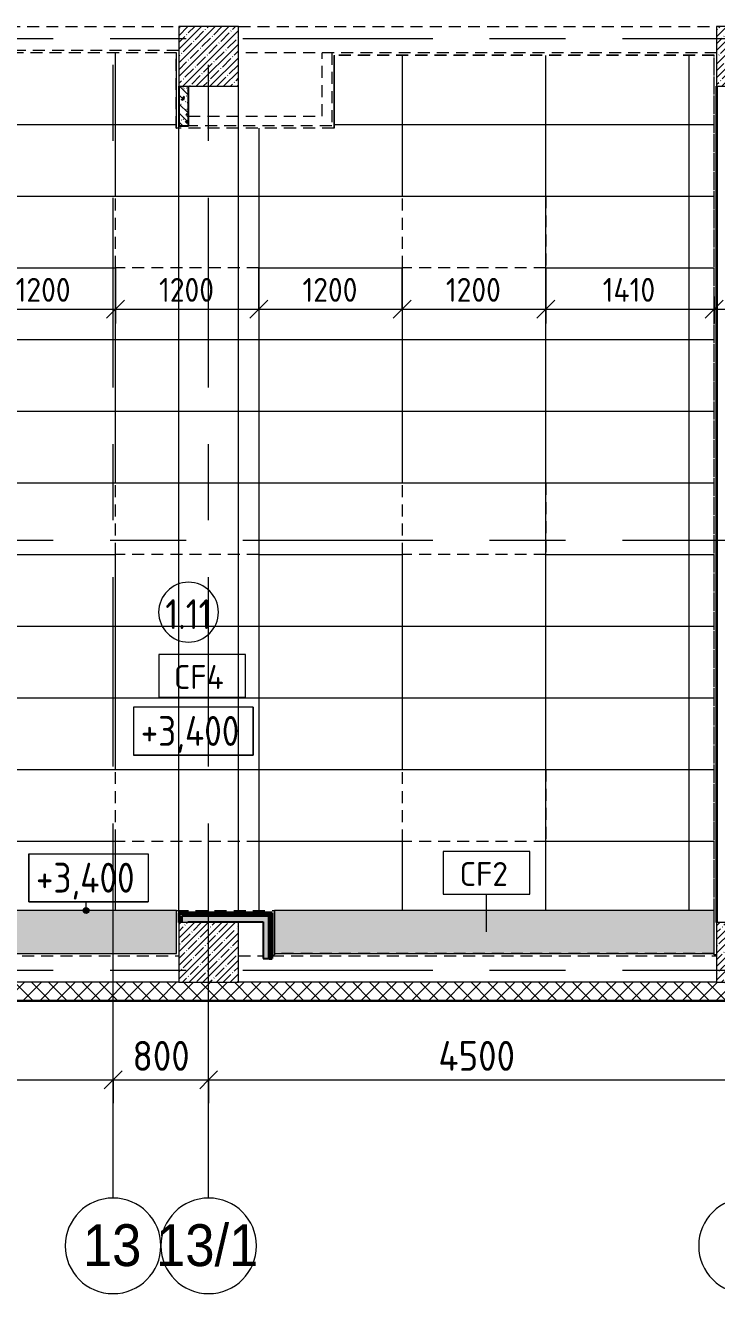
# Model space of a CAD drawing. Header units: millimetres. Extents: x 35861 to 236814, y -8553 to 29000.
# Drawn here: x 41627 to 47410, y -2706 to 7910 of the extents above; entities that cross this region are included whole.
import ezdxf

# ---------------------------------------------------------------- set-up
doc = ezdxf.new("R2010")
doc.units = ezdxf.units.MM
doc.linetypes.add('200_ШТРИХ__ш1_п0_6_', pattern=[160, 100, -60])
doc.linetypes.add('Осевая', pattern=[3175, 635, -476.25, 1587.5, -476.25])
for name, color, linetype, lineweight in [('A-ANNO-DIMS', 7, 'Continuous', 9), ('A-ANNO-DIMS-100', 7, 'Continuous', 9), ('A-AREA-IDEN', 7, 'Continuous', 9), ('A-CLNG', 7, 'Continuous', 9), ('A-CLNG-1', 7, 'Continuous', 13), ('A-CLNG-IDEN', 7, 'Continuous', 9), ('A-DETL-MBND', 7, '200_ШТРИХ__ш1_п0_6_', 9), ('A-FLOR', 7, 'Continuous', 9), ('A-WALL', 7, 'Continuous', 9), ('G-ANNO-DIMS', 7, 'Continuous', 9), ('I-WALL', 7, 'Continuous', 9), ('S-COLS', 7, 'Continuous', 9), ('Оси', 7, 'Continuous', 9), ('Оси-1', 7, 'Continuous', 20), ('Оси-2', 7, 'Осевая', 9)]:
    doc.layers.add(name, color=color, linetype=linetype, lineweight=lineweight)
for name, color, linetype, lineweight, true_color in [('A-WALL-1', 7, 'Continuous', 35, 0x3c3c3c), ('A-WALL-2', 7, 'Continuous', 25, 0x3c3c3c), ('A-WALL-3', 7, 'Continuous', 13, 0x3c3c3c), ('A-WALL-FNSH-1', 7, 'Continuous', 9, 0x3c3c3c), ('A-WALL-FNSH-2', 7, 'Continuous', 13, 0x3c3c3c)]:
    doc.layers.add(name, color=color, linetype=linetype, lineweight=lineweight, true_color=true_color)
doc.styles.add('Arial', font='arial.ttf', dxfattribs={"width": 0.9, "height": 350})
doc.styles.add('GOST Common', font='GOST_Common.ttf', dxfattribs={"width": 0.9, "height": 250})
doc.styles.add('GOST Common_1', font='GOST_Common.ttf', dxfattribs={"height": 200})
doc.styles.add('ISOCPEUR', font='isocpeur.ttf', dxfattribs={"width": 0.9, "height": 250})
doc.styles.add('ISOCPEUR_1', font='isocpeur.ttf', dxfattribs={"width": 0.9, "height": 200})
doc.dimstyles.new('ISO-2_0_0_9К_Средний_округл2', dxfattribs={"dimscale": 304.8, "dimtxt": 199.196235, "dimasz": 0.492126, "dimexe": 0.393701, "dimexo": 0, "dimgap": 0, "dimtad": 1, "dimdec": 0, "dimrnd": 10, "dimzin": 0, "dimdsep": 46, "dimtxsty": 'ISOCPEUR_1', "dimblk1": 'OBLIQUE', "dimblk2": 'OBLIQUE', "dimsah": 1, "dimcen": 0.09, "dimdle": 0.393701, "dimazin": 0, "dimtfac": 1, "dimtdec": 4, "dimtix": 1, "dimtmove": 0, "dimatfit": 3, "dimfxl": 1, "dimtvp": 1, "dimtolj": 1, "dimtzin": 0, "dimarcsym": 2})
doc.dimstyles.new('ISO-2_5_0_9К_БОЛЬШОЙ', dxfattribs={"dimscale": 304.8, "dimtxt": 248.995294, "dimasz": 0.492126, "dimexe": 0.393701, "dimexo": 0.984252, "dimgap": 0, "dimtad": 1, "dimdec": 0, "dimrnd": 10, "dimzin": 0, "dimdsep": 46, "dimtxsty": 'ISOCPEUR', "dimblk1": 'OBLIQUE', "dimblk2": 'OBLIQUE', "dimsah": 1, "dimcen": 0.09, "dimdle": 0.393701, "dimazin": 0, "dimtfac": 1, "dimtdec": 4, "dimtix": 1, "dimtmove": 0, "dimatfit": 3, "dimfxl": 1, "dimtvp": 1, "dimtolj": 1, "dimtzin": 0, "dimarcsym": 2})
pattern_1 = [(180, (39981, 8879.5), (-7e-14, -600), []), (270, (39981, 8879.5), (1200, 7e-14), [])]
pattern_2 = [(45, (0, 0), (-106.066, 106.066), []), (135, (0, 0), (-106.066, -106.066), [])]

# ---------------------------------------------------------------- blocks, each defined once
blk = doc.blocks.new('BSC_Колонна _Прямоугольная - 500х500-V1-План потолков с обозначением видов отделки и геометрии 1 этажа в осях 12 - 23')
at = {"layer": 'S-COLS'}
h = blk.add_hatch(dxfattribs=at)
h.set_pattern_fill('FP_3', color=256, style=0, pattern_type=2)
h.set_pattern_definition([(45, (-43160, -7650), (-57.02463, 57.02463), []), (45, (-43102.975, -7650), (-57.02463, 57.02463), [100.806, -20.161, 3.353, -16.808])])
h.paths.add_polyline_path([(-250, -250), (250, -250), (250, 250), (-250, 250)])
for p, q in [((250, 250), (-250, 250)), ((-250, 250), (-250, -250)), ((250, -250), (250, 250)), ((-250, -250), (250, -250))]:
    blk.add_line(p, q, dxfattribs=at)
blk = doc.blocks.new('BSC_Колонна _Прямоугольная - 500х500-V2-План потолков с обозначением видов отделки и геометрии 1 этажа в осях 12 - 23')
at = {"layer": 'S-COLS'}
h = blk.add_hatch(dxfattribs=at)
h.set_pattern_fill('FP_4', color=256, style=0, pattern_type=2)
h.set_pattern_definition([(45, (-47660, -7650), (-57.02463, 57.02463), []), (45, (-47602.975, -7650), (-57.02463, 57.02463), [100.806, -20.161, 3.353, -16.808])])
h.paths.add_polyline_path([(-250, -250), (250, -250), (250, 250), (-250, 250)])
for p, q in [((250, 250), (-250, 250)), ((-250, 250), (-250, -250)), ((250, -250), (250, 250)), ((-250, -250), (250, -250))]:
    blk.add_line(p, q, dxfattribs=at)
blk = doc.blocks.new('BSC_Колонна _Прямоугольная - 500х500-V6-План потолков с обозначением видов отделки и геометрии 1 этажа в осях 12 - 23')
at = {"layer": 'S-COLS'}
h = blk.add_hatch(dxfattribs=at)
h.set_pattern_fill('FP_8', color=256, style=0, pattern_type=2)
h.set_pattern_definition([(45, (-43160, -150), (-57.02463, 57.02463), []), (45, (-43102.975, -150), (-57.02463, 57.02463), [100.806, -20.161, 3.353, -16.808])])
h.paths.add_polyline_path([(-250, -250), (250, -250), (250, 250), (-250, 250)])
for p, q in [((250, 250), (-250, 250)), ((-250, 250), (-250, -250)), ((250, -250), (250, 250)), ((-250, -250), (250, -250))]:
    blk.add_line(p, q, dxfattribs=at)
blk = doc.blocks.new('BSC_Колонна _Прямоугольная - 500х500-V7-План потолков с обозначением видов отделки и геометрии 1 этажа в осях 12 - 23')
at = {"layer": 'S-COLS'}
h = blk.add_hatch(dxfattribs=at)
h.set_pattern_fill('FP_9', color=256, style=0, pattern_type=2)
h.set_pattern_definition([(45, (-47660, -150), (-57.02463, 57.02463), []), (45, (-47602.975, -150), (-57.02463, 57.02463), [100.806, -20.161, 3.353, -16.808])])
h.paths.add_polyline_path([(-250, -250), (250, -250), (250, 250), (-250, 250)])
for p, q in [((250, 250), (-250, 250)), ((-250, 250), (-250, -250)), ((250, -250), (250, 250)), ((-250, -250), (250, -250))]:
    blk.add_line(p, q, dxfattribs=at)
blk = doc.blocks.new('Ось сетки - D8-29747960-План потолков с обозначением видов отделки и геометрии 1 этажа в осях 12 - 23')
at = {"layer": 'Оси-1'}
for start, end in [(360, 180), (180, 360)]:
    blk.add_arc((0, 0), 4, start, end, dxfattribs=at)
blk = doc.blocks.new('DIMBLOCK2-План потолков с обозначением видов отделки и геометрии 1 этажа в осях 12 - 23')
at = {"layer": 'A-ANNO-DIMS-100'}
for p, q in [((38760, -1111), (38760, -797)), ((42360, -1111), (42360, -797)), ((38760, -917), (42360, -917)), ((38760, -917), (38760, -1111)), ((42360, -917), (42360, -1111))]:
    blk.add_line(p, q, dxfattribs=at)
at = {"layer": 'A-ANNO-DIMS-100', "lineweight": 20}
for p, q in [((38760, -917), (38835, -842)), ((42360, -917), (42435, -842)), ((38760, -917), (38685, -992)), ((42360, -917), (42285, -992))]:
    blk.add_line(p, q, dxfattribs=at)
at = {"layer": 'A-ANNO-DIMS-100', "color": 0, "insert": (40244, -591), "char_height": 250, "width": 758.48, "attachment_point": 1, "line_spacing_factor": 1.149209, "style": 'ISOCPEUR'}
blk.add_mtext('3600', dxfattribs=at)
blk = doc.blocks.new('_Oblique')
at = {"color": 0, "linetype": 'ByBlock', "lineweight": -2}
blk.add_line((-0.5, -0.5), (0.5, 0.5), dxfattribs=at)
blk = doc.blocks.new('DIMBLOCK3-План потолков с обозначением видов отделки и геометрии 1 этажа в осях 12 - 23')
at = {"layer": 'A-ANNO-DIMS-100'}
for p, q in [((42360, -1111), (42360, -797)), ((43160, -1111), (43160, -797)), ((42360, -917), (43160, -917)), ((42360, -917), (42360, -1111)), ((43160, -917), (43160, -1111))]:
    blk.add_line(p, q, dxfattribs=at)
at = {"layer": 'A-ANNO-DIMS-100', "lineweight": 20}
for p, q in [((42360, -917), (42435, -842)), ((43160, -917), (43235, -842)), ((42360, -917), (42285, -992)), ((43160, -917), (43085, -992))]:
    blk.add_line(p, q, dxfattribs=at)
at = {"layer": 'A-ANNO-DIMS-100', "color": 0, "insert": (42523, -591), "char_height": 250, "width": 568.86, "attachment_point": 1, "line_spacing_factor": 1.149209, "style": 'ISOCPEUR'}
blk.add_mtext('800', dxfattribs=at)
blk = doc.blocks.new('DIMBLOCK4-План потолков с обозначением видов отделки и геометрии 1 этажа в осях 12 - 23')
at = {"layer": 'A-ANNO-DIMS-100'}
for p, q in [((43160, -1111), (43160, -797)), ((47660, -1111), (47660, -797)), ((43160, -917), (47660, -917)), ((43160, -917), (43160, -1111)), ((47660, -917), (47660, -1111))]:
    blk.add_line(p, q, dxfattribs=at)
at = {"layer": 'A-ANNO-DIMS-100', "lineweight": 20}
for p, q in [((43160, -917), (43235, -842)), ((47660, -917), (47735, -842)), ((43160, -917), (43085, -992)), ((47660, -917), (47585, -992))]:
    blk.add_line(p, q, dxfattribs=at)
at = {"layer": 'A-ANNO-DIMS-100', "color": 0, "insert": (45082, -591), "char_height": 250, "width": 787.21, "attachment_point": 1, "line_spacing_factor": 1.149209, "style": 'ISOCPEUR'}
blk.add_mtext('4500', dxfattribs=at)
blk = doc.blocks.new('Марка_Помещения - Номер-25198446-План потолков с обозначением видов отделки и геометрии 1 этажа в осях 12 - 23')
at = {"layer": 'A-AREA-IDEN'}
for start, end in [(360, 180), (180, 360)]:
    blk.add_arc((0, 0), 2.5, start, end, dxfattribs=at)
blk = doc.blocks.new('М_потолков - Марка_ Имя типа-25382930-План потолков с обозначением видов отделки и геометрии 1 этажа в осях 12 - 23')
at = {"layer": 'A-CLNG-IDEN'}
for p, q in [((3.625, 1.984375), (-3.625, 1.984375)), ((-3.625, 1.984375), (-3.625, -1.59375)), ((3.625, -1.59375), (3.625, 1.984375)), ((-3.625, -1.59375), (3.625, -1.59375))]:
    blk.add_line(p, q, dxfattribs=at)
blk = doc.blocks.new('Высотные отметки - 10х4_h_-17668695-План потолков с обозначением видов отделки и геометрии 1 этажа в осях 12 - 23')
at = {"layer": 'G-ANNO-DIMS'}
for p, q in [((-5, 4), (-5, 0)), ((5, 4), (-5, 4)), ((5, 4), (-5, 4)), ((-5, 4), (-5, 0)), ((5, 4), (5, 0)), ((5, 0), (5, 4)), ((5, 0), (-5, 0)), ((-5, 0), (5, 0))]:
    blk.add_line(p, q, dxfattribs=at)
blk = doc.blocks.new('DIMBLOCK58-План потолков с обозначением видов отделки и геометрии 1 этажа в осях 12 - 23')
at = {"layer": 'A-ANNO-DIMS-100'}
for p, q in [((41180, 5880), (41180, 5415)), ((41180, 5535), (41180, 5880)), ((42380, 5880), (42380, 5415)), ((42380, 5535), (42380, 5880)), ((41180, 5535), (42380, 5535))]:
    blk.add_line(p, q, dxfattribs=at)
at = {"layer": 'A-ANNO-DIMS-100', "lineweight": 20}
for p, q in [((41180, 5535), (41105, 5460)), ((41180, 5535), (41255, 5610)), ((42380, 5535), (42305, 5460)), ((42380, 5535), (42455, 5610))]:
    blk.add_line(p, q, dxfattribs=at)
at = {"layer": 'A-ANNO-DIMS-100', "color": 0, "insert": (41545, 5796), "char_height": 200, "width": 565.41, "attachment_point": 1, "line_spacing_factor": 1.149209, "style": 'ISOCPEUR_1'}
blk.add_mtext('1200', dxfattribs=at)
blk = doc.blocks.new('DIMBLOCK59-План потолков с обозначением видов отделки и геометрии 1 этажа в осях 12 - 23')
at = {"layer": 'A-ANNO-DIMS-100'}
for p, q in [((42380, 5880), (42380, 5415)), ((42380, 5535), (42380, 5880)), ((43580, 5880), (43580, 5415)), ((43580, 5535), (43580, 5880)), ((42380, 5535), (43580, 5535))]:
    blk.add_line(p, q, dxfattribs=at)
at = {"layer": 'A-ANNO-DIMS-100', "lineweight": 20}
for p, q in [((42380, 5535), (42305, 5460)), ((42380, 5535), (42455, 5610)), ((43580, 5535), (43505, 5460)), ((43580, 5535), (43655, 5610))]:
    blk.add_line(p, q, dxfattribs=at)
at = {"layer": 'A-ANNO-DIMS-100', "color": 0, "insert": (42745, 5796), "char_height": 200, "width": 565.41, "attachment_point": 1, "line_spacing_factor": 1.149209, "style": 'ISOCPEUR_1'}
blk.add_mtext('1200', dxfattribs=at)
blk = doc.blocks.new('DIMBLOCK60-План потолков с обозначением видов отделки и геометрии 1 этажа в осях 12 - 23')
at = {"layer": 'A-ANNO-DIMS-100'}
for p, q in [((43580, 5880), (43580, 5415)), ((43580, 5535), (43580, 5880)), ((44780, 5880), (44780, 5415)), ((44780, 5535), (44780, 5880)), ((43580, 5535), (44780, 5535))]:
    blk.add_line(p, q, dxfattribs=at)
at = {"layer": 'A-ANNO-DIMS-100', "lineweight": 20}
for p, q in [((43580, 5535), (43505, 5460)), ((43580, 5535), (43655, 5610)), ((44780, 5535), (44705, 5460)), ((44780, 5535), (44855, 5610))]:
    blk.add_line(p, q, dxfattribs=at)
at = {"layer": 'A-ANNO-DIMS-100', "color": 0, "insert": (43945, 5796), "char_height": 200, "width": 565.41, "attachment_point": 1, "line_spacing_factor": 1.149209, "style": 'ISOCPEUR_1'}
blk.add_mtext('1200', dxfattribs=at)
blk = doc.blocks.new('DIMBLOCK61-План потолков с обозначением видов отделки и геометрии 1 этажа в осях 12 - 23')
at = {"layer": 'A-ANNO-DIMS-100'}
for p, q in [((44780, 5880), (44780, 5415)), ((44780, 5535), (44780, 5880)), ((45980, 5880), (45980, 5415)), ((45980, 5535), (45980, 5880)), ((44780, 5535), (45980, 5535))]:
    blk.add_line(p, q, dxfattribs=at)
at = {"layer": 'A-ANNO-DIMS-100', "lineweight": 20}
for p, q in [((44780, 5535), (44705, 5460)), ((44780, 5535), (44855, 5610)), ((45980, 5535), (45905, 5460)), ((45980, 5535), (46055, 5610))]:
    blk.add_line(p, q, dxfattribs=at)
at = {"layer": 'A-ANNO-DIMS-100', "color": 0, "insert": (45145, 5796), "char_height": 200, "width": 565.41, "attachment_point": 1, "line_spacing_factor": 1.149209, "style": 'ISOCPEUR_1'}
blk.add_mtext('1200', dxfattribs=at)
blk = doc.blocks.new('DIMBLOCK62-План потолков с обозначением видов отделки и геометрии 1 этажа в осях 12 - 23')
at = {"layer": 'A-ANNO-DIMS-100'}
for p, q in [((45980, 5880), (45980, 5415)), ((45980, 5535), (45980, 5880)), ((47390, 5641), (47390, 5415)), ((47390, 5535), (47390, 5641)), ((45980, 5535), (47510, 5535))]:
    blk.add_line(p, q, dxfattribs=at)
at = {"layer": 'A-ANNO-DIMS-100', "lineweight": 20}
for p, q in [((45980, 5535), (45905, 5460)), ((45980, 5535), (46055, 5610)), ((47390, 5535), (47315, 5460)), ((47390, 5535), (47465, 5610))]:
    blk.add_line(p, q, dxfattribs=at)
at = {"layer": 'A-ANNO-DIMS-100', "color": 0, "insert": (46457, 5796), "char_height": 200, "width": 547.02, "attachment_point": 1, "line_spacing_factor": 1.149209, "style": 'ISOCPEUR_1'}
blk.add_mtext('1410', dxfattribs=at)

msp = doc.modelspace()

# ---------------------------------------------------------------- hatches: boundary and pattern name
at = {"layer": 'A-CLNG'}
h = msp.add_hatch(color=256, dxfattribs=at)
h.paths.add_polyline_path([(47389, 141), (47389, 502), (43711, 502), (43711, 141), (46954.8, 141)])
h.paths.add_polyline_path([(39738.3, 141), (42889, 141), (42889, 501), (39061, 501), (39061, 141)])
at = {"layer": 'A-DETL-MBND'}
h = msp.add_hatch(dxfattribs=at)
h.set_pattern_fill('FP_64', color=256, style=0, pattern_type=2)
h.set_pattern_definition(pattern_1)
h.paths.add_polyline_path([(41181.6, 501), (42910, 501), (42910, 1079.8), (42380.5, 1079.8), (42380.5, 1679.8), (42910, 1679.8), (42910, 3479.8), (42380.5, 3479.8), (42380.5, 4079.8), (42910, 4079.8), (42910, 5879.8), (42380.5, 5879.8), (42380.5, 6479.8), (42910, 6479.8), (42910, 7049), (42889, 7049), (42889, 7679), (39061, 7679), (39061, 7379), (38781, 7379), (38781, 6876.1), (38817.1, 6741.8), (38781, 6741.7), (38781, 6212.2), (38817.4, 6212.2), (38781, 6077), (38781, 1199.1), (38817.1, 1064.8), (38781, 1064.7), (38781, 800), (39045.8, 800), (39045.7, 836.4), (39180.1, 800), (39060, 767.7), (39061, 501), (39738.3, 501)])
h.paths.add_polyline_path([(43711, 501), (43711, 502), (47389, 502), (47389, 7659), (44211, 7659), (44211, 7049), (43410, 7049), (43410, 6479.8), (43580.5, 6479.8), (43580.5, 5879.8), (43410, 5879.8), (43410, 4079.8), (43580.5, 4079.8), (43580.5, 3479.8), (43410, 3479.8), (43410, 1679.8), (43580.5, 1679.8), (43580.5, 1079.8), (43410, 1079.8), (43410, 501), (43710, 501)])
h.paths.add_polyline_path([(45980.5, 1079.8), (44780.5, 1079.8), (44780.5, 1679.8), (45980.5, 1679.8)])
h.paths.add_polyline_path([(39980.5, 1079.8), (39980.5, 1679.8), (41180.5, 1679.8), (41180.5, 1079.8)])
h.paths.add_polyline_path([(45980.5, 3479.8), (44780.5, 3479.8), (44780.5, 4079.8), (45980.5, 4079.8), (45980.5, 3689.7)])
h.paths.add_polyline_path([(41180.5, 3479.8), (39980.5, 3479.8), (39980.5, 4079.8), (41180.5, 4079.8), (41180.5, 3689.7)])
h.paths.add_polyline_path([(45980.5, 5879.8), (44780.5, 5879.8), (44780.5, 6479.8), (45980.5, 6479.8)])
h.paths.add_polyline_path([(39981, 5879.8), (39980.5, 5879.8), (39980.5, 6479.8), (41180.5, 6479.8), (41180.5, 5879.8)])
h.paths.add_polyline_path([(39045.8, 6440.9), (39045.7, 6513.4), (39181, 6477.2), (39115.3, 6459.6)])
h = msp.add_hatch(dxfattribs=at)
h.set_pattern_fill('FP_64', color=256, style=0, pattern_type=2)
h.set_pattern_definition(pattern_1)
h.paths.add_polyline_path([(42917.2, 501), (43410, 501), (43410, 1079.8), (42910, 1079.8), (42910, 501)])
h.paths.add_polyline_path([(42910, 1679.8), (43410, 1679.8), (43410, 3479.8), (42910, 3479.8), (42910, 2685.5)])
h.paths.add_polyline_path([(42910, 4079.8), (43410, 4079.8), (43410, 5879.8), (42910, 5879.8), (42910, 5085.5)])
h.paths.add_polyline_path([(43410, 6479.8), (43410, 7049), (42910, 7049), (42910, 6479.8), (43344.3, 6479.8)])
at = {"layer": 'A-WALL'}
h = msp.add_hatch(dxfattribs=at)
h.set_pattern_fill('FP_17', color=256, style=0, pattern_type=2)
h.set_pattern_definition([(45, (0, 0), (-70.71068, 70.71068), []), (135, (0, 0), (-70.71068, -70.71068), [])])
h.paths.add_polyline_path([(75098.9, -250), (75700, -250), (75700, -100), (38742.7, -100), (38742.7, -250), (74377.2, -250)])
at = {"layer": 'G-ANNO-DIMS'}
h = msp.add_hatch(color=256, dxfattribs=at)
edge = h.paths.add_edge_path()
edge.add_arc((42134.5, 501), 25, 0, 360)
at = {"layer": 'I-WALL'}
h = msp.add_hatch(dxfattribs=at)
h.set_pattern_fill('FP_20', color=256, style=0, pattern_type=2)
h.set_pattern_definition([(135, (0, 0), (-75.43415, -75.43415), [106.68, -17.78, 3.556, -17.78]), (135, (0, 75.39), (-75.43415, -75.43415), []), (50, (0, 0), (127.52922, -11.15758), [13.335, -146.685]), (355, (0, 0), (-24.66966, 133.74002), [10.668, -117.348]), (100.451, (10.63, -0.93), (102.85973, 122.58178), [11.333, -124.663]), (46.184, (0, 35.56), (189.75516, -29.43036), [20.002, -220.027]), (96.636, (15.81, 33.1), (166.1822, 173.1996), [17, -186.995]), (351.184, (0, 35.56), (166.1839, 173.1976), [16.002, -176.022]), (21, (17.78, 26.67), (106.13027, -71.58603), [13.335, -146.685]), (326, (17.78, 26.67), (43.26188, 128.93175), [10.668, -117.348]), (71.451, (26.62, 20.7), (149.39198, 57.34505), [11.333, -124.663]), (37.5, (0, 0), (2.16223, 59.188357), [3.353, -112.573, 3.353, -115.773, -117.792]), (37.5, (0, 0), (2.16223, 59.188357), [-235.052, 3.353, -114.44]), (7.5, (0, 0), (46.77386, 70.12615), [3.353, -64.567, 3.353, -109.906, -44.894]), (7.5, (0, 0), (46.77386, 70.12615), [-181.178, 3.353, -41.542]), (327.5, (-39.65, 0), (94.91367, -4.010093), [3.353, -41.097, 3.353, -135.331, -184.023]), (327.5, (-39.65, 0), (94.91367, -4.010093), [-183.134, 3.353, -180.67]), (317.5, (-57.43, 0), (103.69057, 17.79882), [3.353, -54.432, 3.353, -88.748, -130.683]), (317.5, (-57.43, 0), (103.69057, 17.79882), [-149.885, 3.353, -127.33])])
h.paths.add_polyline_path([(42990, 7070), (42990, 7400), (42910, 7400), (42910, 7070)])
h = msp.add_hatch(dxfattribs=at)
h.set_pattern_fill('FP_63', color=256, style=0, pattern_type=2)
h.set_pattern_definition(pattern_2)
h.paths.add_polyline_path([(43677.5, 468.5), (43690, 468.5), (43690, 481), (42910, 481), (42910, 468.5), (42922.5, 468.5)])
h = msp.add_hatch(dxfattribs=at)
h.set_pattern_fill('FP_63', color=256, style=0, pattern_type=2)
h.set_pattern_definition(pattern_2)
h.paths.add_polyline_path([(43665, 456), (43677.5, 456), (43677.5, 468.5), (42922.5, 468.5), (42922.5, 456), (42935, 456)])
for points in [[(42985, 406), (43665, 406), (43665, 456), (42935, 456), (42935, 406)], [(42985, 400), (42985, 406), (42935, 406), (42935, 400)], [(43665, 100), (43665, 406), (43615, 406), (43615, 100)]]:
    msp.add_hatch(color=256, dxfattribs=at).paths.add_polyline_path(points)
h = msp.add_hatch(dxfattribs=at)
h.set_pattern_fill('FP_63', color=256, style=0, pattern_type=2)
h.set_pattern_definition(pattern_2)
h.paths.add_polyline_path([(43677.5, 100), (43677.5, 456), (43665, 456), (43665, 100)])
h = msp.add_hatch(dxfattribs=at)
h.set_pattern_fill('FP_63', color=256, style=0, pattern_type=2)
h.set_pattern_definition(pattern_2)
h.paths.add_polyline_path([(43677.5, 100), (43690, 100), (43690, 468.5), (43677.5, 468.5), (43677.5, 406)])

# ---------------------------------------------------------------- linework, layer by layer
at = {"layer": 'A-CLNG-1'}
for p, q in [((42889, 501), (39061, 501)), ((43711, 502), (43711, 501)), ((47389, 502), (43711, 502)), ((47389, 141), (47389, 502)), ((39061, 141), (42889, 141)), ((43711, 141), (47389, 141))]:
    msp.add_line(p, q, dxfattribs=at)
at = {"layer": 'A-CLNG-IDEN'}
msp.add_line((45485.7, 321.5), (45485.7, 637.6), dxfattribs=at)
at = {"layer": 'A-DETL-MBND'}
for p, q in [((39081.9, 7900), (42910, 7900)), ((43410, 7900), (47410, 7900)), ((42910, 7700), (39040, 7700)), ((42890, 7680), (39060, 7680)), ((42889, 7679), (39061, 7679)), ((42889, 7679), (39061, 7679)), ((42889, 7049), (42889, 7680)), ((42890, 7050), (42890, 7680)), ((47410, 7680), (43410, 7680)), ((44110, 7150), (44110, 7680)), ((44190, 7680), (44190, 7070)), ((44210, 7660), (44210, 7049)), ((47390, 7660), (44210, 7660)), ((47389, 7659), (44210, 7659)), ((47389, 7659), (44211, 7659)), ((44211, 7659), (44211, 7049)), ((47389, 502), (47389, 7659)), ((47389, 502), (47389, 7659)), ((47390, 130), (47390, 7660)), ((42990, 7150), (44110, 7150)), ((42889, 7050), (42889, 7049)), ((44210, 7049), (42889, 7049)), ((44211, 7049), (42889, 7049)), ((44210, 7050), (42890, 7050)), ((44190, 7070), (42990, 7070)), ((42380.5, 5879.8), (42380.5, 6479.8)), ((42380.5, 6479.8), (43580.5, 6479.8)), ((43580.5, 6479.8), (43580.5, 5879.8)), ((44780.5, 5879.8), (44780.5, 6479.8)), ((44780.5, 6479.8), (45980.5, 6479.8)), ((45980.5, 6479.8), (45980.5, 5879.8)), ((43580.5, 5879.8), (42380.5, 5879.8)), ((45980.5, 5879.8), (44780.5, 5879.8)), ((42380.5, 3479.8), (42380.5, 4079.8)), ((42380.5, 4079.8), (43580.5, 4079.8)), ((43580.5, 4079.8), (43580.5, 3479.8)), ((44780.5, 3479.8), (44780.5, 4079.8)), ((44780.5, 4079.8), (45980.5, 4079.8)), ((45980.5, 4079.8), (45980.5, 3479.8)), ((43580.5, 3479.8), (42380.5, 3479.8)), ((45980.5, 3479.8), (44780.5, 3479.8)), ((42380.5, 1079.8), (42380.5, 1679.8)), ((42380.5, 1679.8), (43580.5, 1679.8)), ((43580.5, 1679.8), (43580.5, 1079.8)), ((44780.5, 1079.8), (44780.5, 1679.8)), ((44780.5, 1679.8), (45980.5, 1679.8)), ((45980.5, 1679.8), (45980.5, 1079.8)), ((43580.5, 1079.8), (42380.5, 1079.8)), ((45980.5, 1079.8), (44780.5, 1079.8)), ((42890, 140), (42890, 502)), ((42890, 502), (43711, 502)), ((42890, 501), (43710, 501)), ((43710, 501), (43710, 130)), ((39040, 120), (42910, 120)), ((39060, 140), (42890, 140)), ((43410, 120), (43615, 120)), ((43690, 130), (43710, 130)), ((43690, 120), (47410, 120)), ((43711, 140), (43711, 141)), ((47390, 140), (43711, 140)), ((47410, 130), (47390, 130))]:
    msp.add_line(p, q, dxfattribs=at)
at = {"layer": 'A-FLOR'}
for p, q in [((42990, 7400), (43410, 7400)), ((43410, 481), (43410, 7400)), ((42910, 481), (42910, 7070)), ((43410, 400), (42985, 400)), ((43410, 406), (43410, 400))]:
    msp.add_line(p, q, dxfattribs=at)
at = {"layer": 'A-WALL'}
for p, q in [((43677.5, 468.5), (42922.5, 468.5)), ((42922.5, 400), (42922.5, 468.5)), ((43677.5, 100), (43677.5, 468.5)), ((38742.7, -250), (75850, -250))]:
    msp.add_line(p, q, dxfattribs=at)
at = {"layer": 'A-WALL-1'}
for p, q in [((47410, 7400), (47410, 400)), ((43690, 481), (42910, 481)), ((42910, 481), (42910, 400)), ((43665, 456), (42935, 456)), ((42935, 400), (42935, 456)), ((43665, 100), (43665, 456)), ((43690, 100), (43690, 481)), ((43665, 100), (43690, 100))]:
    msp.add_line(p, q, dxfattribs=at)
at = {"layer": 'A-WALL-2'}
for p, q in [((42910, 7400), (42910, 7070)), ((42990, 7070), (42990, 7400)), ((42910, 7070), (42990, 7070)), ((42985, 406), (43615, 406)), ((42985, 400), (42985, 406)), ((43615, 406), (43615, 100)), ((43615, 100), (43665, 100))]:
    msp.add_line(p, q, dxfattribs=at)
at = {"layer": 'A-WALL-3'}
for p, q in [((42910, -100), (39040, -100)), ((47410, -100), (43410, -100))]:
    msp.add_line(p, q, dxfattribs=at)
at = {"layer": 'A-WALL-FNSH-1'}
msp.add_line((38742.7, -258), (75858, -258), dxfattribs=at)
at = {"layer": 'A-WALL-FNSH-2'}
for p, q in [((42890, 7680), (42889, 7680)), ((42889, 7680), (42889, 7050)), ((42890, 7050), (42890, 7680)), ((44210, 7659), (44210, 7049)), ((44211, 7659), (44210, 7659)), ((44211, 7049), (44211, 7659)), ((42889, 7050), (42890, 7050)), ((44210, 7049), (44211, 7049)), ((42890, 502), (42889, 502)), ((42889, 502), (42889, 141)), ((42890, 141), (42890, 502)), ((43710, 501), (43710, 140)), ((43711, 501), (43710, 501)), ((43711, 140), (43711, 501)), ((42889, 141), (42890, 141)), ((43710, 140), (43711, 140)), ((38742.7, -253), (75853, -253))]:
    msp.add_line(p, q, dxfattribs=at)
at = {"layer": 'G-ANNO-DIMS'}
for p, q in [((42134.5, 573.8), (42154.7, 573.8)), ((42134.5, 501), (42134.5, 573.8))]:
    msp.add_line(p, q, dxfattribs=at)
msp.add_circle((42134.5, 501), 25, dxfattribs=at)
at = {"layer": 'Оси'}
for p, q in [((42360, -1906.3), (42360, 593.7)), ((43160, -1906.3), (43160, 593.7))]:
    msp.add_line(p, q, dxfattribs=at)
at = {"layer": 'Оси-2'}
for p, q in [((42360, 593.7), (42360, 24898.1)), ((43160, 593.7), (43160, 24898.1)), ((39160.8, 7800), (82200, 7800)), ((39160.8, 3600), (82200, 3600)), ((39160.8, 0), (82200, 0))]:
    msp.add_line(p, q, dxfattribs=at)

# ---------------------------------------------------------------- block references
at = {"layer": 'A-AREA-IDEN', "xscale": 99.99999999999993, "yscale": 99.99999999999993, "zscale": 99.99999999999993}
msp.add_blockref('Марка_Помещения - Номер-25198446-План потолков с обозначением видов отделки и геометрии 1 этажа в осях 12 - 23', (42991.7, 2998.2), dxfattribs=at)
at = {"layer": 'A-CLNG-IDEN', "xscale": 99.99999999999993, "yscale": 99.99999999999993, "zscale": 99.99999999999993}
for p in [(43104.7, 2445.7), (45485.7, 796.9)]:
    msp.add_blockref('М_потолков - Марка_ Имя типа-25382930-План потолков с обозначением видов отделки и геометрии 1 этажа в осях 12 - 23', p, dxfattribs=at)
at = {"layer": 'G-ANNO-DIMS', "xscale": 99.99999999999993, "yscale": 99.99999999999993, "zscale": 99.99999999999993}
msp.add_blockref('Высотные отметки - 10х4_h_-17668695-План потолков с обозначением видов отделки и геометрии 1 этажа в осях 12 - 23', (43031.2, 1802), dxfattribs=at)
at = {"layer": 'G-ANNO-DIMS', "extrusion": (0, 0, -1), "xscale": 99.99999999999993, "yscale": 99.99999999999993, "zscale": 99.99999999999993}
msp.add_blockref('Высотные отметки - 10х4_h_-17668695-План потолков с обозначением видов отделки и геометрии 1 этажа в осях 12 - 23', (-42154.7, 573.8), dxfattribs=at)
at = {"layer": 'S-COLS'}
for name, p in [('BSC_Колонна _Прямоугольная - 500х500-V1-План потолков с обозначением видов отделки и геометрии 1 этажа в осях 12 - 23', (43160, 7650)), ('BSC_Колонна _Прямоугольная - 500х500-V2-План потолков с обозначением видов отделки и геометрии 1 этажа в осях 12 - 23', (47660, 7650)), ('BSC_Колонна _Прямоугольная - 500х500-V6-План потолков с обозначением видов отделки и геометрии 1 этажа в осях 12 - 23', (43160, 150)), ('BSC_Колонна _Прямоугольная - 500х500-V7-План потолков с обозначением видов отделки и геометрии 1 этажа в осях 12 - 23', (47660, 150))]:
    msp.add_blockref(name, p, dxfattribs=at)
at = {"layer": 'Оси-1', "xscale": 99.99999999999993, "yscale": 99.99999999999993, "zscale": 99.99999999999993}
for p in [(42360, -2306.3), (43160, -2306.3), (47660, -2306.3)]:
    msp.add_blockref('Ось сетки - D8-29747960-План потолков с обозначением видов отделки и геометрии 1 этажа в осях 12 - 23', p, dxfattribs=at)

# ---------------------------------------------------------------- texts
at = {"layer": 'A-AREA-IDEN', "insert": (42797.5, 3106.7), "char_height": 250, "width": 490.633, "attachment_point": 1, "style": 'GOST Common'}
msp.add_mtext('1.11', dxfattribs=at)
at = {"layer": 'A-CLNG-IDEN', "char_height": 200, "attachment_point": 1, "style": 'GOST Common_1'}
for s, insert, width in [('CF4', (42868.9, 2555.4), 553.164), ('CF2', (45259.9, 906.7), 529.114)]:
    msp.add_mtext(s, dxfattribs=dict(at, insert=insert, width=width))
at = {"layer": 'G-ANNO-DIMS', "char_height": 250, "width": 1055.976, "attachment_point": 1, "line_spacing_factor": 1.022761, "style": 'GOST Common'}
for insert in [(42591.2, 2128.7), (41714.8, 900.5)]:
    msp.add_mtext('+3,400', dxfattribs=dict(at, insert=insert))
at = {"layer": 'Оси', "char_height": 350, "attachment_point": 1, "style": 'Arial'}
for s, insert, width in [('13', (42107.4, -2125.6), 606.076), ('13/1', (42719.7, -2125.6), 1060.633)]:
    msp.add_mtext(s, dxfattribs=dict(at, insert=insert, width=width))

# ---------------------------------------------------------------- dimensions: what is measured, and where the dimension line sits
at = {"layer": 'A-ANNO-DIMS'}
for base, p1, p2, dimstyle, override, picture, middle in [((42380.5, 5534.6), (41180.5, 5879.8), (42380.5, 5879.8), 'ISO-2_0_0_9К_Средний_округл2', {"dimpost": '<>', "dimfxl": 1200}, 'DIMBLOCK58-План потолков с обозначением видов отделки и геометрии 1 этажа в осях 12 - 23', (41780.5, 5634.6)), ((43580.5, 5534.6), (42380.5, 5879.8), (43580.5, 5879.8), 'ISO-2_0_0_9К_Средний_округл2', {"dimpost": '<>', "dimfxl": 1200}, 'DIMBLOCK59-План потолков с обозначением видов отделки и геометрии 1 этажа в осях 12 - 23', (42980.5, 5634.6)), ((44780.5, 5534.6), (43580.5, 5879.8), (44780.5, 5879.8), 'ISO-2_0_0_9К_Средний_округл2', {"dimpost": '<>', "dimfxl": 1200}, 'DIMBLOCK60-План потолков с обозначением видов отделки и геометрии 1 этажа в осях 12 - 23', (44180.5, 5634.6)), ((45980.5, 5534.6), (44780.5, 5879.8), (45980.5, 5879.8), 'ISO-2_0_0_9К_Средний_округл2', {"dimpost": '<>', "dimfxl": 1200}, 'DIMBLOCK61-План потолков с обозначением видов отделки и геометрии 1 этажа в осях 12 - 23', (45380.5, 5634.6)), ((47390, 5534.5701), (45980.462, 5879.7921), (47390, 5640.6361), 'ISO-2_0_0_9К_Средний_округл2', {"dimpost": '<>', "dimfxl": 1429.682834}, 'DIMBLOCK62-План потолков с обозначением видов отделки и геометрии 1 этажа в осях 12 - 23', (46685.231, 5634.5701)), ((42360, -917.5), (38760, -811.4), (42360, -811.4), 'ISO-2_5_0_9К_БОЛЬШОЙ', {"dimpost": '<>', "dimfxl": 3600}, 'DIMBLOCK2-План потолков с обозначением видов отделки и геометрии 1 этажа в осях 12 - 23', (40560, -792.5)), ((43160, -917.5), (42360, -811.4), (43160, -811.4), 'ISO-2_5_0_9К_БОЛЬШОЙ', {"dimpost": '<>', "dimfxl": 800}, 'DIMBLOCK3-План потолков с обозначением видов отделки и геометрии 1 этажа в осях 12 - 23', (42760, -792.5)), ((47660, -917.5), (43160, -811.4), (47660, -811.4), 'ISO-2_5_0_9К_БОЛЬШОЙ', {"dimpost": '<>', "dimfxl": 4500}, 'DIMBLOCK4-План потолков с обозначением видов отделки и геометрии 1 этажа в осях 12 - 23', (45410, -792.5))]:
    dim = msp.add_linear_dim(base=base, p1=p1, p2=p2, dimstyle=dimstyle, override=override, dxfattribs=at)
    dim.commit()
    dim.dimension.update_dxf_attribs({"geometry": picture, "text_midpoint": middle})

doc.saveas('drawing.dxf')
